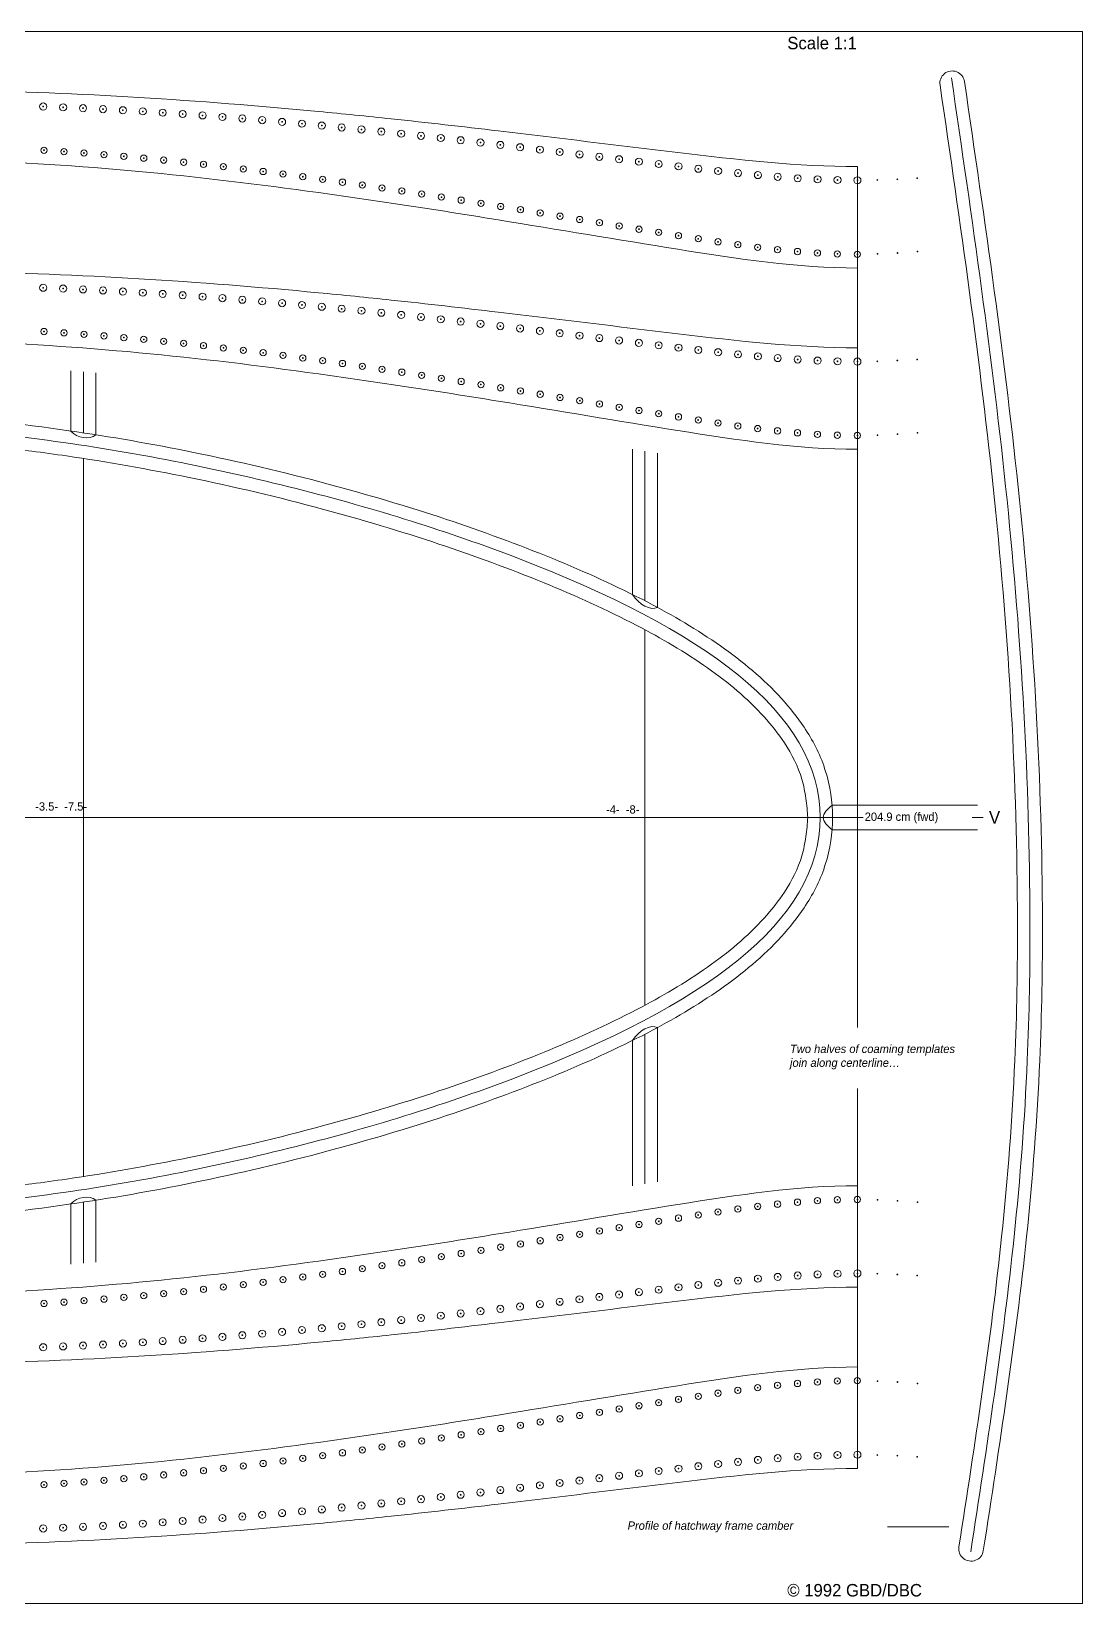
# Model space of a CAD drawing. Header units: inches. Extents: x -17.5 to 24, y -16 to 15.5.
# Drawn here: x 2.91 to 23.98, y -15.97 to 15.53 of the extents above; entities that cross this region are included whole.
import ezdxf

# ---------------------------------------------------------------- set-up
doc = ezdxf.new("R2010")
doc.units = ezdxf.units.IN
doc.header["$MEASUREMENT"] = 0
for name, color, linetype in [('Centers', 7, 'Continuous'), ('Hatchways', 7, 'Continuous'), ('Plan', 7, 'Continuous'), ('Stern', 7, 'Continuous'), ('Stringers', 7, 'Continuous'), ('Text', 7, 'Continuous')]:
    doc.layers.add(name, color=color, linetype=linetype)

msp = doc.modelspace()

# ---------------------------------------------------------------- linework, layer by layer
at = {"layer": 'Centers', "color": 7, "lineweight": 9}
for centre in [(3.145, 14.021), (3.545, 14.005), (3.944, 13.987), (4.344, 13.968), (4.743, 13.946), (5.142, 13.923), (5.541, 13.898), (5.94, 13.871), (6.339, 13.842), (6.737, 13.812), (7.136, 13.781), (7.534, 13.748), (7.933, 13.713), (8.331, 13.677), (8.729, 13.639), (9.127, 13.601), (9.524, 13.561), (9.922, 13.519), (10.32, 13.477), (10.717, 13.434), (11.114, 13.39), (11.512, 13.345), (11.909, 13.299), (12.306, 13.252), (3.162, 13.144), (3.562, 13.118), (3.962, 13.089), (4.362, 13.057), (4.762, 13.023), (5.161, 12.986), (5.561, 12.947), (12.703, 13.205), (13.1, 13.157), (13.497, 13.109), (13.894, 13.061), (14.291, 13.013), (14.687, 12.965), (15.084, 12.916), (5.959, 12.905), (6.358, 12.862), (6.757, 12.816), (7.155, 12.768), (7.553, 12.719), (7.951, 12.667), (8.348, 12.614), (15.481, 12.868), (15.878, 12.821), (16.275, 12.774), (16.672, 12.729), (17.07, 12.686), (17.468, 12.647), (17.866, 12.612), (8.746, 12.56), (9.143, 12.504), (9.54, 12.447), (9.937, 12.388), (10.333, 12.329), (18.265, 12.583), (18.664, 12.562), (19.064, 12.548), (19.463, 12.543), (19.863, 12.548), (20.263, 12.562), (20.662, 12.583), (10.73, 12.268), (11.126, 12.206), (11.522, 12.144), (11.918, 12.081), (12.314, 12.017), (12.71, 11.953), (13.106, 11.888), (13.502, 11.823), (13.898, 11.757), (14.293, 11.692), (14.689, 11.627), (15.085, 11.562), (15.481, 11.498), (15.877, 11.434), (16.273, 11.371), (16.669, 11.31), (17.066, 11.252), (17.464, 11.2), (17.862, 11.154), (18.262, 11.115), (18.662, 11.086), (19.062, 11.067), (19.463, 11.06), (19.864, 11.067), (20.265, 11.086), (20.665, 11.115), (3.145, 10.389), (3.545, 10.373), (3.944, 10.356), (4.344, 10.336), (4.743, 10.314), (5.142, 10.291), (5.541, 10.266), (5.94, 10.239), (6.339, 10.211), (6.737, 10.181), (7.136, 10.149), (7.534, 10.116), (7.933, 10.081), (8.331, 10.045), (8.729, 10.008), (9.127, 9.969), (9.524, 9.929), (9.922, 9.888), (10.32, 9.845), (10.717, 9.802), (11.114, 9.758), (3.162, 9.512), (3.562, 9.486), (3.962, 9.457), (11.512, 9.713), (11.909, 9.667), (12.306, 9.62), (12.703, 9.573), (13.1, 9.526), (13.497, 9.478), (4.362, 9.425), (4.762, 9.391), (5.161, 9.354), (5.561, 9.315), (5.959, 9.274), (6.358, 9.23), (6.757, 9.184), (7.155, 9.136), (13.894, 9.43), (14.291, 9.381), (14.687, 9.333), (15.084, 9.285), (15.481, 9.237), (15.878, 9.189), (16.275, 9.142), (7.553, 9.087), (7.951, 9.035), (8.348, 8.982), (8.746, 8.928), (9.143, 8.872), (9.54, 8.815), (16.672, 9.097), (17.07, 9.054), (17.468, 9.015), (17.866, 8.98), (18.265, 8.952), (18.664, 8.93), (19.064, 8.916), (19.463, 8.911), (19.863, 8.916), (20.263, 8.93), (20.662, 8.952), (9.937, 8.756), (10.333, 8.697), (10.73, 8.636), (11.126, 8.575), (11.522, 8.512), (11.918, 8.449), (12.314, 8.385), (12.71, 8.321), (13.106, 8.256), (13.502, 8.191), (13.898, 8.126), (14.293, 8.06), (14.689, 7.995), (15.085, 7.93), (15.481, 7.866), (15.877, 7.802), (16.273, 7.739), (16.669, 7.678), (17.066, 7.621), (17.464, 7.568), (17.862, 7.522), (18.262, 7.483), (18.662, 7.454), (19.062, 7.435), (19.463, 7.429), (19.864, 7.435), (20.265, 7.454), (20.665, 7.483)]:
    msp.add_circle(centre, 0.00787, dxfattribs=at)
at = {"layer": 'Centers', "color": 7, "lineweight": 9, "extrusion": (0, 0, -1)}
for centre in [(-19.463, -7.879), (-16.273, -8.189), (-16.669, -8.128), (-17.066, -8.071), (-17.464, -8.018), (-17.862, -7.972), (-18.262, -7.933), (-18.662, -7.904), (-19.062, -7.885), (-19.864, -7.885), (-20.265, -7.904), (-20.665, -7.933), (-14.293, -8.51), (-14.689, -8.445), (-15.085, -8.38), (-15.481, -8.316), (-15.877, -8.252), (-12.71, -8.771), (-13.106, -8.706), (-13.502, -8.641), (-13.898, -8.576), (-10.73, -9.086), (-11.126, -9.025), (-11.522, -8.962), (-11.918, -8.899), (-12.314, -8.835), (-8.348, -9.432), (-8.746, -9.378), (-9.143, -9.322), (-9.54, -9.265), (-9.937, -9.206), (-10.333, -9.147), (-17.866, -9.43), (-18.265, -9.402), (-18.664, -9.38), (-19.064, -9.366), (-19.463, -9.361), (-19.863, -9.366), (-20.263, -9.38), (-20.662, -9.402), (-5.561, -9.765), (-5.959, -9.724), (-6.358, -9.68), (-6.757, -9.634), (-7.155, -9.586), (-7.553, -9.537), (-7.951, -9.485), (-15.084, -9.735), (-15.481, -9.687), (-15.878, -9.639), (-16.275, -9.592), (-16.672, -9.547), (-17.07, -9.504), (-17.468, -9.465), (-3.162, -9.962), (-3.562, -9.936), (-3.962, -9.907), (-4.362, -9.875), (-4.762, -9.841), (-5.161, -9.804), (-12.306, -10.07), (-12.703, -10.023), (-13.1, -9.976), (-13.497, -9.928), (-13.894, -9.88), (-14.291, -9.831), (-14.687, -9.783), (-9.524, -10.379), (-9.922, -10.338), (-10.32, -10.295), (-10.717, -10.252), (-11.114, -10.208), (-11.512, -10.163), (-11.909, -10.117), (-5.541, -10.716), (-5.94, -10.689), (-6.339, -10.661), (-6.737, -10.631), (-7.136, -10.599), (-7.534, -10.566), (-7.933, -10.531), (-8.331, -10.495), (-8.729, -10.458), (-9.127, -10.419), (-3.145, -10.839), (-3.545, -10.823), (-3.944, -10.806), (-4.344, -10.786), (-4.743, -10.764), (-5.142, -10.741), (-17.464, -11.65), (-17.862, -11.604), (-18.262, -11.565), (-18.662, -11.536), (-19.062, -11.517), (-19.463, -11.51), (-19.864, -11.517), (-20.265, -11.536), (-20.665, -11.565), (-15.481, -11.948), (-15.877, -11.884), (-16.273, -11.821), (-16.669, -11.76), (-17.066, -11.702), (-13.502, -12.273), (-13.898, -12.207), (-14.293, -12.142), (-14.689, -12.077), (-15.085, -12.012), (-11.522, -12.594), (-11.918, -12.531), (-12.314, -12.467), (-12.71, -12.403), (-13.106, -12.338), (-9.54, -12.897), (-9.937, -12.838), (-10.333, -12.779), (-10.73, -12.718), (-11.126, -12.656), (-7.155, -13.218), (-7.553, -13.169), (-7.951, -13.117), (-8.348, -13.064), (-8.746, -13.01), (-9.143, -12.954), (-16.275, -13.224), (-16.672, -13.179), (-17.07, -13.136), (-17.468, -13.097), (-17.866, -13.062), (-18.265, -13.033), (-18.664, -13.012), (-19.064, -12.998), (-19.463, -12.993), (-19.863, -12.998), (-20.263, -13.012), (-20.662, -13.033), (-3.962, -13.539), (-4.362, -13.507), (-4.762, -13.473), (-5.161, -13.436), (-5.561, -13.397), (-5.959, -13.355), (-6.358, -13.312), (-6.757, -13.266), (-13.894, -13.511), (-14.291, -13.463), (-14.687, -13.415), (-15.084, -13.366), (-15.481, -13.318), (-15.878, -13.271), (-3.162, -13.594), (-3.562, -13.568), (-11.114, -13.84), (-11.512, -13.795), (-11.909, -13.749), (-12.306, -13.702), (-12.703, -13.655), (-13.1, -13.607), (-13.497, -13.559), (-7.933, -14.163), (-8.331, -14.127), (-8.729, -14.089), (-9.127, -14.051), (-9.524, -14.011), (-9.922, -13.969), (-10.32, -13.927), (-10.717, -13.884), (-3.145, -14.471), (-3.545, -14.455), (-3.944, -14.437), (-4.344, -14.418), (-4.743, -14.396), (-5.142, -14.373), (-5.541, -14.348), (-5.94, -14.321), (-6.339, -14.292), (-6.737, -14.262), (-7.136, -14.231), (-7.534, -14.198)]:
    msp.add_circle(centre, 0.00787, dxfattribs=at)
at = {"layer": 'Hatchways', "color": 7, "lineweight": 9}
for p, q in [((19.463, 12.818), (19.463, 10.785)), ((19.463, 10.785), (19.463, -4.433)), ((19.463, -11.235), (19.463, -5.652)), ((19.463, -13.268), (19.463, -11.235))]:
    msp.add_line(p, q, dxfattribs=at)
at = {"layer": 'Hatchways', "color": 7, "lineweight": 9, "extrusion": (0, 0, -1)}
for centre, radius in [((-3.145, 14.021), 0.0709), ((-3.545, 14.005), 0.0709), ((-3.944, 13.987), 0.0709), ((-4.344, 13.968), 0.0709), ((-4.743, 13.946), 0.0709), ((-5.142, 13.923), 0.0709), ((-5.541, 13.898), 0.0709), ((-5.94, 13.871), 0.0709), ((-6.339, 13.842), 0.0709), ((-6.737, 13.812), 0.0709), ((-7.136, 13.781), 0.0709), ((-7.534, 13.748), 0.0709), ((-7.933, 13.713), 0.0709), ((-8.331, 13.677), 0.0709), ((-8.729, 13.639), 0.0709), ((-9.127, 13.601), 0.0709), ((-9.524, 13.561), 0.0709), ((-9.922, 13.519), 0.0709), ((-10.32, 13.477), 0.0709), ((-10.717, 13.434), 0.0709), ((-11.114, 13.39), 0.0709), ((-11.512, 13.345), 0.0709), ((-11.909, 13.299), 0.0709), ((-12.306, 13.252), 0.0709), ((-12.703, 13.205), 0.0709), ((-3.162, 13.144), 0.063), ((-3.562, 13.118), 0.063), ((-3.962, 13.089), 0.063), ((-4.362, 13.057), 0.063), ((-4.762, 13.023), 0.063), ((-5.161, 12.986), 0.063), ((-5.561, 12.947), 0.063), ((-5.959, 12.905), 0.063), ((-6.358, 12.862), 0.063), ((-13.1, 13.157), 0.0709), ((-13.497, 13.109), 0.0709), ((-13.894, 13.061), 0.0709), ((-14.291, 13.013), 0.0709), ((-14.687, 12.965), 0.0709), ((-15.084, 12.916), 0.0709), ((-15.481, 12.868), 0.0709), ((-6.757, 12.816), 0.063), ((-7.155, 12.768), 0.063), ((-7.553, 12.719), 0.063), ((-7.951, 12.667), 0.063), ((-8.348, 12.614), 0.063), ((-8.746, 12.56), 0.063), ((-15.878, 12.821), 0.0709), ((-16.275, 12.774), 0.0709), ((-16.672, 12.729), 0.0709), ((-17.07, 12.686), 0.0709), ((-17.468, 12.647), 0.0709), ((-17.866, 12.612), 0.0709), ((-18.265, 12.583), 0.0709), ((-18.664, 12.562), 0.0709), ((-19.064, 12.548), 0.0709), ((-9.143, 12.504), 0.063), ((-9.54, 12.447), 0.063), ((-9.937, 12.388), 0.063), ((-10.333, 12.329), 0.063), ((-10.73, 12.268), 0.063), ((-11.126, 12.206), 0.063), ((-11.522, 12.144), 0.063), ((-11.918, 12.081), 0.063), ((-12.314, 12.017), 0.063), ((-12.71, 11.953), 0.063), ((-13.106, 11.888), 0.063), ((-13.502, 11.823), 0.063), ((-13.898, 11.757), 0.063), ((-14.293, 11.692), 0.063), ((-14.689, 11.627), 0.063), ((-15.085, 11.562), 0.063), ((-15.481, 11.498), 0.063), ((-15.877, 11.434), 0.063), ((-16.273, 11.371), 0.063), ((-16.669, 11.31), 0.063), ((-17.066, 11.252), 0.063), ((-17.464, 11.2), 0.063), ((-17.862, 11.154), 0.063), ((-18.262, 11.115), 0.063), ((-18.662, 11.086), 0.063), ((-19.062, 11.067), 0.063), ((-3.145, 10.389), 0.0709), ((-3.545, 10.373), 0.0709), ((-3.944, 10.356), 0.0709), ((-4.344, 10.336), 0.0709), ((-4.743, 10.314), 0.0709), ((-5.142, 10.291), 0.0709), ((-5.541, 10.266), 0.0709), ((-5.94, 10.239), 0.0709), ((-6.339, 10.211), 0.0709), ((-6.737, 10.181), 0.0709), ((-7.136, 10.149), 0.0709), ((-7.534, 10.116), 0.0709), ((-7.933, 10.081), 0.0709), ((-8.331, 10.045), 0.0709), ((-8.729, 10.008), 0.0709), ((-9.127, 9.969), 0.0709), ((-9.524, 9.929), 0.0709), ((-9.922, 9.888), 0.0709), ((-10.32, 9.845), 0.0709), ((-10.717, 9.802), 0.0709), ((-11.114, 9.758), 0.0709), ((-11.512, 9.713), 0.0709), ((-3.162, 9.512), 0.063), ((-3.562, 9.486), 0.063), ((-3.962, 9.457), 0.063), ((-4.362, 9.425), 0.063), ((-4.762, 9.391), 0.063), ((-11.909, 9.667), 0.0709), ((-12.306, 9.62), 0.0709), ((-12.703, 9.573), 0.0709), ((-13.1, 9.526), 0.0709), ((-13.497, 9.478), 0.0709), ((-13.894, 9.43), 0.0709), ((-14.291, 9.381), 0.0709), ((-5.161, 9.354), 0.063), ((-5.561, 9.315), 0.063), ((-5.959, 9.274), 0.063), ((-6.358, 9.23), 0.063), ((-6.757, 9.184), 0.063), ((-7.155, 9.136), 0.063), ((-7.553, 9.087), 0.063), ((-14.687, 9.333), 0.0709), ((-15.084, 9.285), 0.0709), ((-15.481, 9.237), 0.0709), ((-15.878, 9.189), 0.0709), ((-16.275, 9.142), 0.0709), ((-16.672, 9.097), 0.0709), ((-7.951, 9.035), 0.063), ((-8.348, 8.982), 0.063), ((-8.746, 8.928), 0.063), ((-9.143, 8.872), 0.063), ((-9.54, 8.815), 0.063), ((-17.07, 9.054), 0.0709), ((-17.468, 9.015), 0.0709), ((-17.866, 8.98), 0.0709), ((-18.265, 8.952), 0.0709), ((-18.664, 8.93), 0.0709), ((-19.064, 8.916), 0.0709), ((-9.937, 8.756), 0.063), ((-10.333, 8.697), 0.063), ((-10.73, 8.636), 0.063), ((-11.126, 8.575), 0.063), ((-11.522, 8.512), 0.063), ((-11.918, 8.449), 0.063), ((-12.314, 8.385), 0.063), ((-12.71, 8.321), 0.063), ((-13.106, 8.256), 0.063), ((-13.502, 8.191), 0.063), ((-13.898, 8.126), 0.063), ((-14.293, 8.06), 0.063), ((-14.689, 7.995), 0.063), ((-15.085, 7.93), 0.063), ((-15.481, 7.866), 0.063), ((-15.877, 7.802), 0.063), ((-16.273, 7.739), 0.063), ((-16.669, 7.678), 0.063), ((-17.066, 7.621), 0.063), ((-17.464, 7.568), 0.063), ((-17.862, 7.522), 0.063), ((-18.262, 7.483), 0.063), ((-18.662, 7.454), 0.063), ((-19.062, 7.435), 0.063), ((-19.463, -7.879), 0.063), ((-19.463, -9.361), 0.0709), ((-19.463, -11.51), 0.063), ((-19.463, -12.993), 0.0709)]:
    msp.add_circle(centre, radius, dxfattribs=at)
at = {"layer": 'Hatchways', "color": 7, "lineweight": 9}
for centre, radius in [((19.463, 12.543), 0.0709), ((19.463, 11.06), 0.063), ((19.463, 8.911), 0.0709), ((19.463, 7.429), 0.063), ((18.262, -7.933), 0.063), ((18.662, -7.904), 0.063), ((19.062, -7.885), 0.063), ((15.877, -8.252), 0.063), ((16.273, -8.189), 0.063), ((16.669, -8.128), 0.063), ((17.066, -8.071), 0.063), ((17.464, -8.018), 0.063), ((17.862, -7.972), 0.063), ((14.293, -8.51), 0.063), ((14.689, -8.445), 0.063), ((15.085, -8.38), 0.063), ((15.481, -8.316), 0.063), ((12.314, -8.835), 0.063), ((12.71, -8.771), 0.063), ((13.106, -8.706), 0.063), ((13.502, -8.641), 0.063), ((13.898, -8.576), 0.063), ((10.333, -9.147), 0.063), ((10.73, -9.086), 0.063), ((11.126, -9.025), 0.063), ((11.522, -8.962), 0.063), ((11.918, -8.899), 0.063), ((7.951, -9.485), 0.063), ((8.348, -9.432), 0.063), ((8.746, -9.378), 0.063), ((9.143, -9.322), 0.063), ((9.54, -9.265), 0.063), ((9.937, -9.206), 0.063), ((17.07, -9.504), 0.0709), ((17.468, -9.465), 0.0709), ((17.866, -9.43), 0.0709), ((18.265, -9.402), 0.0709), ((18.664, -9.38), 0.0709), ((19.064, -9.366), 0.0709), ((5.161, -9.804), 0.063), ((5.561, -9.765), 0.063), ((5.959, -9.724), 0.063), ((6.358, -9.68), 0.063), ((6.757, -9.634), 0.063), ((7.155, -9.586), 0.063), ((7.553, -9.537), 0.063), ((14.291, -9.831), 0.0709), ((14.687, -9.783), 0.0709), ((15.084, -9.735), 0.0709), ((15.481, -9.687), 0.0709), ((15.878, -9.639), 0.0709), ((16.275, -9.592), 0.0709), ((16.672, -9.547), 0.0709), ((3.162, -9.962), 0.063), ((3.562, -9.936), 0.063), ((3.962, -9.907), 0.063), ((4.362, -9.875), 0.063), ((4.762, -9.841), 0.063), ((11.909, -10.117), 0.0709), ((12.306, -10.07), 0.0709), ((12.703, -10.023), 0.0709), ((13.1, -9.976), 0.0709), ((13.497, -9.928), 0.0709), ((13.894, -9.88), 0.0709), ((8.729, -10.458), 0.0709), ((9.127, -10.419), 0.0709), ((9.524, -10.379), 0.0709), ((9.922, -10.338), 0.0709), ((10.32, -10.295), 0.0709), ((10.717, -10.252), 0.0709), ((11.114, -10.208), 0.0709), ((11.512, -10.163), 0.0709), ((4.743, -10.764), 0.0709), ((5.142, -10.741), 0.0709), ((5.541, -10.716), 0.0709), ((5.94, -10.689), 0.0709), ((6.339, -10.661), 0.0709), ((6.737, -10.631), 0.0709), ((7.136, -10.599), 0.0709), ((7.534, -10.566), 0.0709), ((7.933, -10.531), 0.0709), ((8.331, -10.495), 0.0709), ((3.145, -10.839), 0.0709), ((3.545, -10.823), 0.0709), ((3.944, -10.806), 0.0709), ((4.344, -10.786), 0.0709), ((17.066, -11.702), 0.063), ((17.464, -11.65), 0.063), ((17.862, -11.604), 0.063), ((18.262, -11.565), 0.063), ((18.662, -11.536), 0.063), ((19.062, -11.517), 0.063), ((15.085, -12.012), 0.063), ((15.481, -11.948), 0.063), ((15.877, -11.884), 0.063), ((16.273, -11.821), 0.063), ((16.669, -11.76), 0.063), ((13.106, -12.338), 0.063), ((13.502, -12.273), 0.063), ((13.898, -12.207), 0.063), ((14.293, -12.142), 0.063), ((14.689, -12.077), 0.063), ((11.126, -12.656), 0.063), ((11.522, -12.594), 0.063), ((11.918, -12.531), 0.063), ((12.314, -12.467), 0.063), ((12.71, -12.403), 0.063), ((9.143, -12.954), 0.063), ((9.54, -12.897), 0.063), ((9.937, -12.838), 0.063), ((10.333, -12.779), 0.063), ((10.73, -12.718), 0.063), ((6.757, -13.266), 0.063), ((7.155, -13.218), 0.063), ((7.553, -13.169), 0.063), ((7.951, -13.117), 0.063), ((8.348, -13.064), 0.063), ((8.746, -13.01), 0.063), ((15.878, -13.271), 0.0709), ((16.275, -13.224), 0.0709), ((16.672, -13.179), 0.0709), ((17.07, -13.136), 0.0709), ((17.468, -13.097), 0.0709), ((17.866, -13.062), 0.0709), ((18.265, -13.033), 0.0709), ((18.664, -13.012), 0.0709), ((19.064, -12.998), 0.0709), ((3.162, -13.594), 0.063), ((3.562, -13.568), 0.063), ((3.962, -13.539), 0.063), ((4.362, -13.507), 0.063), ((4.762, -13.473), 0.063), ((5.161, -13.436), 0.063), ((5.561, -13.397), 0.063), ((5.959, -13.355), 0.063), ((6.358, -13.312), 0.063), ((13.1, -13.607), 0.0709), ((13.497, -13.559), 0.0709), ((13.894, -13.511), 0.0709), ((14.291, -13.463), 0.0709), ((14.687, -13.415), 0.0709), ((15.084, -13.366), 0.0709), ((15.481, -13.318), 0.0709), ((10.32, -13.927), 0.0709), ((10.717, -13.884), 0.0709), ((11.114, -13.84), 0.0709), ((11.512, -13.795), 0.0709), ((11.909, -13.749), 0.0709), ((12.306, -13.702), 0.0709), ((12.703, -13.655), 0.0709), ((7.136, -14.231), 0.0709), ((7.534, -14.198), 0.0709), ((7.933, -14.163), 0.0709), ((8.331, -14.127), 0.0709), ((8.729, -14.089), 0.0709), ((9.127, -14.051), 0.0709), ((9.524, -14.011), 0.0709), ((9.922, -13.969), 0.0709), ((3.145, -14.471), 0.0709), ((3.545, -14.455), 0.0709), ((3.944, -14.437), 0.0709), ((4.344, -14.418), 0.0709), ((4.743, -14.396), 0.0709), ((5.142, -14.373), 0.0709), ((5.541, -14.348), 0.0709), ((5.94, -14.321), 0.0709), ((6.339, -14.292), 0.0709), ((6.737, -14.262), 0.0709)]:
    msp.add_circle(centre, radius, dxfattribs=at)
for centre, start, end in [((21.363, 14.487), 8.256, 188.323), ((21.742, -14.878), 171.2301, 351.3034)]:
    msp.add_arc(centre, 0.247, start, end, dxfattribs=at)
for points, knots in [([(21.733, -14.937), (22.058, -12.834), (22.564, -9.555), (22.888, -5.343), (22.969, -0.424), (22.585, 6.138), (21.76, 11.778), (21.347, 14.597)], [0, 0, 0, 0, 0.214355, 0.334258, 0.428711, 0.714355, 1, 1, 1, 1]), ([(21.986, -14.916), (22.31, -12.82), (22.814, -9.547), (23.138, -5.343), (23.219, -0.424), (22.836, 6.113), (22.017, 11.728), (21.608, 14.523)], [0, 0, 0, 0, 0.214317, 0.334611, 0.429374, 0.715952, 1, 1, 1, 1]), ([(-16.537, 13.205), (-15.335, 13.209), (-12.927, 13.217), (-9.333, 13.633), (-5.746, 14.091), (-2.141, 14.354), (1.465, 14.37), (5.068, 14.227), (7.952, 13.996), (9.635, 13.826), (10.121, 13.774)], [0, 0, 0, 0, 0.134711, 0.270045, 0.405633, 0.540647, 0.67533, 0.810111, 0.945202, 1, 1, 1, 1]), ([(21.498, -14.841), (21.818, -12.77), (22.316, -9.522), (22.638, -5.343), (22.719, -0.424), (22.338, 6.09), (21.524, 11.68), (21.119, 14.451)], [0, 0, 0, 0, 0.212818, 0.333714, 0.42895, 0.716961, 1, 1, 1, 1]), ([(10.121, 13.774), (10.836, 13.698), (12.751, 13.48), (15.854, 13.093), (18.262, 12.818), (19.463, 12.818), (19.463, 12.818)], [0, 0, 0, 0, 0.229543, 0.615585, 1, 1, 1, 1, 1]), ([(10.121, 12.085), (9.635, 12.158), (7.953, 12.402), (5.073, 12.753), (1.467, 12.99), (-2.147, 12.95), (-5.751, 12.549), (-9.329, 11.938), (-12.921, 11.394), (-15.335, 11.384), (-16.537, 11.379)], [0, 0, 0, 0, 0.054935, 0.190194, 0.324781, 0.459125, 0.594179, 0.730162, 0.865617, 1, 1, 1, 1]), ([(19.463, 10.785), (19.463, 10.785), (18.261, 10.785), (15.846, 11.153), (12.751, 11.676), (10.836, 11.978), (10.121, 12.085)], [0, 0, 0, 0, 0, 0.383574, 0.770159, 1, 1, 1, 1]), ([(-16.537, 9.574), (-15.335, 9.577), (-12.927, 9.585), (-9.333, 10.001), (-5.746, 10.459), (-2.141, 10.722), (1.465, 10.738), (5.068, 10.595), (7.952, 10.365), (9.635, 10.194), (10.121, 10.142)], [0, 0, 0, 0, 0.134711, 0.270045, 0.405633, 0.540647, 0.67533, 0.810111, 0.945202, 1, 1, 1, 1]), ([(10.121, 10.142), (10.836, 10.066), (12.751, 9.849), (15.854, 9.461), (18.262, 9.187), (19.463, 9.187), (19.463, 9.187)], [0, 0, 0, 0, 0.229543, 0.615585, 1, 1, 1, 1, 1]), ([(10.121, 8.453), (9.635, 8.526), (7.953, 8.77), (5.073, 9.121), (1.467, 9.358), (-2.147, 9.318), (-5.751, 8.917), (-9.329, 8.306), (-12.921, 7.763), (-15.335, 7.752), (-16.537, 7.747)], [0, 0, 0, 0, 0.054935, 0.190194, 0.324781, 0.459125, 0.594179, 0.730162, 0.865617, 1, 1, 1, 1]), ([(19.463, 7.153), (19.463, 7.153), (18.261, 7.153), (15.846, 7.522), (12.751, 8.044), (10.836, 8.346), (10.121, 8.453)], [0, 0, 0, 0, 0, 0.383574, 0.770159, 1, 1, 1, 1]), ([(-11.061, -0.225), (-11.062, -0.04), (-11.064, 0.326), (-11.043, 1.08), (-10.972, 2.084), (-10.693, 3.304), (-10.042, 4.587), (-9.032, 5.678), (-7.688, 6.627), (-6.069, 7.336), (-3.78, 7.835), (-1.457, 7.94), (1.147, 7.836), (3.532, 7.573), (6.24, 7.1), (8.766, 6.507), (11.169, 5.792), (13.312, 5.008), (15.16, 4.178), (16.719, 3.266), (17.77, 2.399), (18.448, 1.548), (18.716, 1.04), (18.914, 0.424), (18.964, 0.081), (18.966, -0.225)], [0, 0, 0, 0, 0.014672, 0.029112, 0.06, 0.094648, 0.127784, 0.173292, 0.211284, 0.258005, 0.312753, 0.39666, 0.442099, 0.519995, 0.58715, 0.66067, 0.726187, 0.786388, 0.841986, 0.886997, 0.929795, 0.949192, 0.973452, 0.974596, 1, 1, 1, 1]), ([(-10.811, -0.225), (-10.811, -0.133), (-10.805, 0.052), (-10.817, 0.422), (-10.789, 1.054), (-10.721, 2.167), (-10.345, 3.748), (-9.36, 4.975), (-8.654, 5.611), (-7.977, 6.133), (-6.849, 6.761), (-4.67, 7.485), (-2.027, 7.712), (0.949, 7.595), (3.221, 7.361), (6.614, 6.797), (9.869, 5.967), (15.963, 3.839), (18.718, 1.878), (18.716, -0.225)], [0, 0, 0, 0, 0.011662, 0.023325, 0.04665, 0.093299, 0.186599, 0.245061, 0.256723, 0.280048, 0.326698, 0.373197, 0.466797, 0.5, 0.54665, 0.593299, 0.686599, 0.733398, 1, 1, 1, 1]), ([(-10.561, -0.225), (-10.561, -0.04), (-10.561, 0.323), (-10.536, 1.059), (-10.462, 2.023), (-10.199, 3.159), (-9.576, 4.341), (-8.645, 5.334), (-7.376, 6.209), (-5.856, 6.871), (-3.654, 7.338), (-1.414, 7.438), (0.529, 7.356), (1.817, 7.248), (2.78, 7.137), (4.206, 6.94), (6.157, 6.595), (8.649, 6.007), (11.024, 5.296), (13.13, 4.525), (14.942, 3.711), (16.44, 2.837), (17.432, 2.02), (18.044, 1.242), (18.337, 0.681), (18.433, 0.164), (18.464, -0.11), (18.466, -0.225)], [0, 0, 0, 0, 0.015306, 0.030182, 0.061008, 0.095411, 0.125976, 0.170677, 0.206638, 0.253307, 0.307238, 0.392613, 0.438876, 0.468836, 0.5, 0.519387, 0.588341, 0.664423, 0.731727, 0.793877, 0.850453, 0.896236, 0.937672, 0.956065, 0.978507, 0.989254, 1, 1, 1, 1]), ([(-11.061, -0.225), (-11.062, -0.41), (-11.064, -0.776), (-11.043, -1.53), (-10.972, -2.534), (-10.693, -3.754), (-10.042, -5.037), (-9.032, -6.128), (-7.688, -7.077), (-6.069, -7.786), (-3.78, -8.285), (-1.457, -8.39), (1.147, -8.286), (3.532, -8.023), (6.24, -7.55), (8.766, -6.957), (11.169, -6.242), (13.312, -5.458), (15.16, -4.628), (16.719, -3.716), (17.77, -2.849), (18.448, -1.998), (18.716, -1.49), (18.914, -0.874), (18.964, -0.531), (18.966, -0.225)], [0, 0, 0, 0, 0.014672, 0.029112, 0.06, 0.094648, 0.127784, 0.173292, 0.211284, 0.258005, 0.312753, 0.39666, 0.442099, 0.519995, 0.58715, 0.66067, 0.726187, 0.786388, 0.841986, 0.886997, 0.929795, 0.949192, 0.973452, 0.974596, 1, 1, 1, 1]), ([(-10.811, -0.225), (-10.811, -0.317), (-10.805, -0.502), (-10.817, -0.872), (-10.789, -1.504), (-10.721, -2.617), (-10.345, -4.198), (-9.36, -5.425), (-8.654, -6.061), (-7.977, -6.583), (-6.849, -7.211), (-4.67, -7.935), (-2.027, -8.162), (0.949, -8.045), (3.221, -7.811), (6.614, -7.247), (9.869, -6.417), (15.963, -4.289), (18.718, -2.328), (18.716, -0.225)], [0, 0, 0, 0, 0.011662, 0.023325, 0.04665, 0.093299, 0.186599, 0.245061, 0.256723, 0.280048, 0.326698, 0.373197, 0.466797, 0.5, 0.54665, 0.593299, 0.686599, 0.733398, 1, 1, 1, 1]), ([(-10.561, -0.225), (-10.561, -0.41), (-10.561, -0.773), (-10.536, -1.509), (-10.462, -2.473), (-10.199, -3.609), (-9.576, -4.791), (-8.645, -5.784), (-7.376, -6.659), (-5.856, -7.321), (-3.654, -7.788), (-1.414, -7.888), (0.529, -7.806), (1.817, -7.698), (2.78, -7.587), (4.206, -7.39), (6.157, -7.045), (8.649, -6.457), (11.024, -5.746), (13.13, -4.975), (14.942, -4.161), (16.44, -3.287), (17.432, -2.47), (18.044, -1.692), (18.337, -1.131), (18.433, -0.614), (18.464, -0.34), (18.466, -0.225)], [0, 0, 0, 0, 0.015306, 0.030182, 0.061008, 0.095411, 0.125976, 0.170677, 0.206638, 0.253307, 0.307238, 0.392613, 0.438876, 0.468836, 0.5, 0.519387, 0.588341, 0.664423, 0.731727, 0.793877, 0.850453, 0.896236, 0.937672, 0.956065, 0.978507, 0.989254, 1, 1, 1, 1]), ([(19.463, -7.603), (19.463, -7.603), (18.261, -7.603), (15.846, -7.972), (12.751, -8.494), (10.836, -8.796), (10.121, -8.903)], [0, 0, 0, 0, 0, 0.383574, 0.770159, 1, 1, 1, 1]), ([(10.121, -8.903), (9.635, -8.976), (7.953, -9.22), (5.073, -9.571), (1.467, -9.808), (-2.147, -9.768), (-5.751, -9.367), (-9.329, -8.756), (-12.921, -8.213), (-15.335, -8.202), (-16.537, -8.197)], [0, 0, 0, 0, 0.054935, 0.190194, 0.324781, 0.459125, 0.594179, 0.730162, 0.865617, 1, 1, 1, 1]), ([(10.121, -10.592), (10.836, -10.516), (12.751, -10.299), (15.854, -9.911), (18.262, -9.637), (19.463, -9.637), (19.463, -9.637)], [0, 0, 0, 0, 0.229543, 0.615585, 1, 1, 1, 1, 1]), ([(-16.537, -10.024), (-15.335, -10.027), (-12.927, -10.035), (-9.333, -10.451), (-5.746, -10.909), (-2.141, -11.172), (1.465, -11.188), (5.068, -11.045), (7.952, -10.815), (9.635, -10.644), (10.121, -10.592)], [0, 0, 0, 0, 0.134711, 0.270045, 0.405633, 0.540647, 0.67533, 0.810111, 0.945202, 1, 1, 1, 1]), ([(19.463, -11.235), (19.463, -11.235), (18.261, -11.235), (15.846, -11.603), (12.751, -12.126), (10.836, -12.428), (10.121, -12.535)], [0, 0, 0, 0, 0, 0.383574, 0.770159, 1, 1, 1, 1]), ([(10.121, -12.535), (9.635, -12.608), (7.953, -12.852), (5.073, -13.203), (1.467, -13.44), (-2.147, -13.4), (-5.751, -12.999), (-9.329, -12.388), (-12.921, -11.844), (-15.335, -11.834), (-16.537, -11.829)], [0, 0, 0, 0, 0.054935, 0.190194, 0.324781, 0.459125, 0.594179, 0.730162, 0.865617, 1, 1, 1, 1]), ([(10.121, -14.224), (10.836, -14.148), (12.751, -13.93), (15.854, -13.543), (18.262, -13.268), (19.463, -13.268), (19.463, -13.268)], [0, 0, 0, 0, 0.229543, 0.615585, 1, 1, 1, 1, 1]), ([(-16.537, -13.655), (-15.335, -13.659), (-12.927, -13.667), (-9.333, -14.083), (-5.746, -14.541), (-2.141, -14.804), (1.465, -14.82), (5.068, -14.677), (7.952, -14.446), (9.635, -14.276), (10.121, -14.224)], [0, 0, 0, 0, 0.134711, 0.270045, 0.405633, 0.540647, 0.67533, 0.810111, 0.945202, 1, 1, 1, 1])]:
    msp.add_open_spline(points, degree=3, knots=knots, dxfattribs=at)
at = {"layer": 'Plan', "color": 7, "lineweight": 9}
for p, q in [((-17.525, 15.525), (23.975, 15.525)), ((23.975, 15.525), (23.975, -15.975)), ((3.702, 7.519), (3.702, 8.723)), ((3.952, 8.704), (3.952, 7.482)), ((4.202, 8.685), (4.202, 7.443)), ((3.952, 6.969), (3.952, -7.419)), ((14.955, 7.158), (14.955, 4.244)), ((15.205, 4.117), (15.205, 7.117)), ((15.455, 7.076), (15.455, 3.985)), ((15.205, -3.986), (15.205, 3.536)), ((18.954, 0.025), (21.872, 0.025)), ((1.477, -0.225), (19.578, -0.225)), ((18.954, -0.475), (21.872, -0.475)), ((14.955, -7.608), (14.955, -4.694)), ((15.205, -4.567), (15.205, -7.567)), ((15.455, -7.526), (15.455, -4.435)), ((3.702, -7.969), (3.702, -9.173)), ((3.952, -9.154), (3.952, -7.932)), ((4.202, -9.135), (4.202, -7.893)), ((23.975, -15.975), (-17.525, -15.975))]:
    msp.add_line(p, q, dxfattribs=at)
for points in [[(3.702, 7.519), (3.827, 7.374), (4.077, 7.336), (4.202, 7.443)], [(14.955, 4.244), (15.08, 4.039), (15.33, 3.91), (15.455, 3.985)], [(18.954, 0.025), (18.866, -0.058), (18.689, -0.225), (18.866, -0.392), (18.954, -0.475)], [(14.955, -4.694), (15.08, -4.489), (15.33, -4.36), (15.455, -4.435)], [(3.702, -7.969), (3.827, -7.824), (4.077, -7.786), (4.202, -7.893)]]:
    msp.add_open_spline(points, degree=3, dxfattribs=at)
at = {"layer": 'Stringers', "color": 7, "lineweight": 9}
msp.add_line((21.762, -0.225), (21.983, -0.225), dxfattribs=at)
at = {"layer": 'Text', "color": 7, "lineweight": 9}
msp.add_line((20.069, -14.441), (21.298, -14.441), dxfattribs=at)

# ---------------------------------------------------------------- texts
at = {"layer": 'Plan', "color": 7, "lineweight": 9, "char_height": 0.25, "width": 6.125, "attachment_point": 1}
for s, insert in [('{\\C7;\\l\\Fplotter|b0|i0|c00|p34;\\H1.00x;Scale 1:1 \\P}', (18.058, 15.417)), ('{\\C7;\\l\\Fplotter|b0|i0|c00|p34;\\H1.00x;© 1992 GBD/DBC \\P}', (18.058, -15.583))]:
    msp.add_mtext(s, dxfattribs=dict(at, insert=insert))
at = {"layer": 'Stern', "color": 7, "lineweight": 9, "char_height": 0.16667, "attachment_point": 1}
for s, insert, width in [('{\\C7;\\l\\Fplotter|b0|i0|c00|p34;\\H1.00x;-3.5-  -7.5-\\P}', (2.985, 0.08), 1.99934), ('{\\C7;\\l\\Fplotter|b0|i0|c00|p34;\\H1.00x;-4-  -8-\\P}', (14.425, 0.02), 1.61154)]:
    msp.add_mtext(s, dxfattribs=dict(at, insert=insert, width=width))
at = {"layer": 'Text', "color": 7, "lineweight": 9, "attachment_point": 1}
for s, insert, char_height, width in [('{\\C7;\\l\\Fplotter|b0|i0|c00|p34;\\H1.00x; 204.9 cm (fwd)\\P}', (19.547, -0.126), 0.16667, 2.3254), ('{\\C7;\\l\\Fplotter|b0|i0|c00|p34;\\H1.00x;V\\P}', (22.1, -0.097), 0.25, 0.28908), ('{\\C7;\\l\\Fplotter|b0|i1|c01|p34;\\H1.00x;Two halves of coaming templates join along centerline…\\P}', (18.112, -4.777), 0.16667, 3.44734), ('{\\C7;\\l\\Fplotter|b0|i1|c01|p34;Profile of hatchway frame camber\\P}', (14.857, -14.33), 0.16667, 6.02185)]:
    msp.add_mtext(s, dxfattribs=dict(at, insert=insert, char_height=char_height, width=width))

doc.saveas('drawing.dxf')
